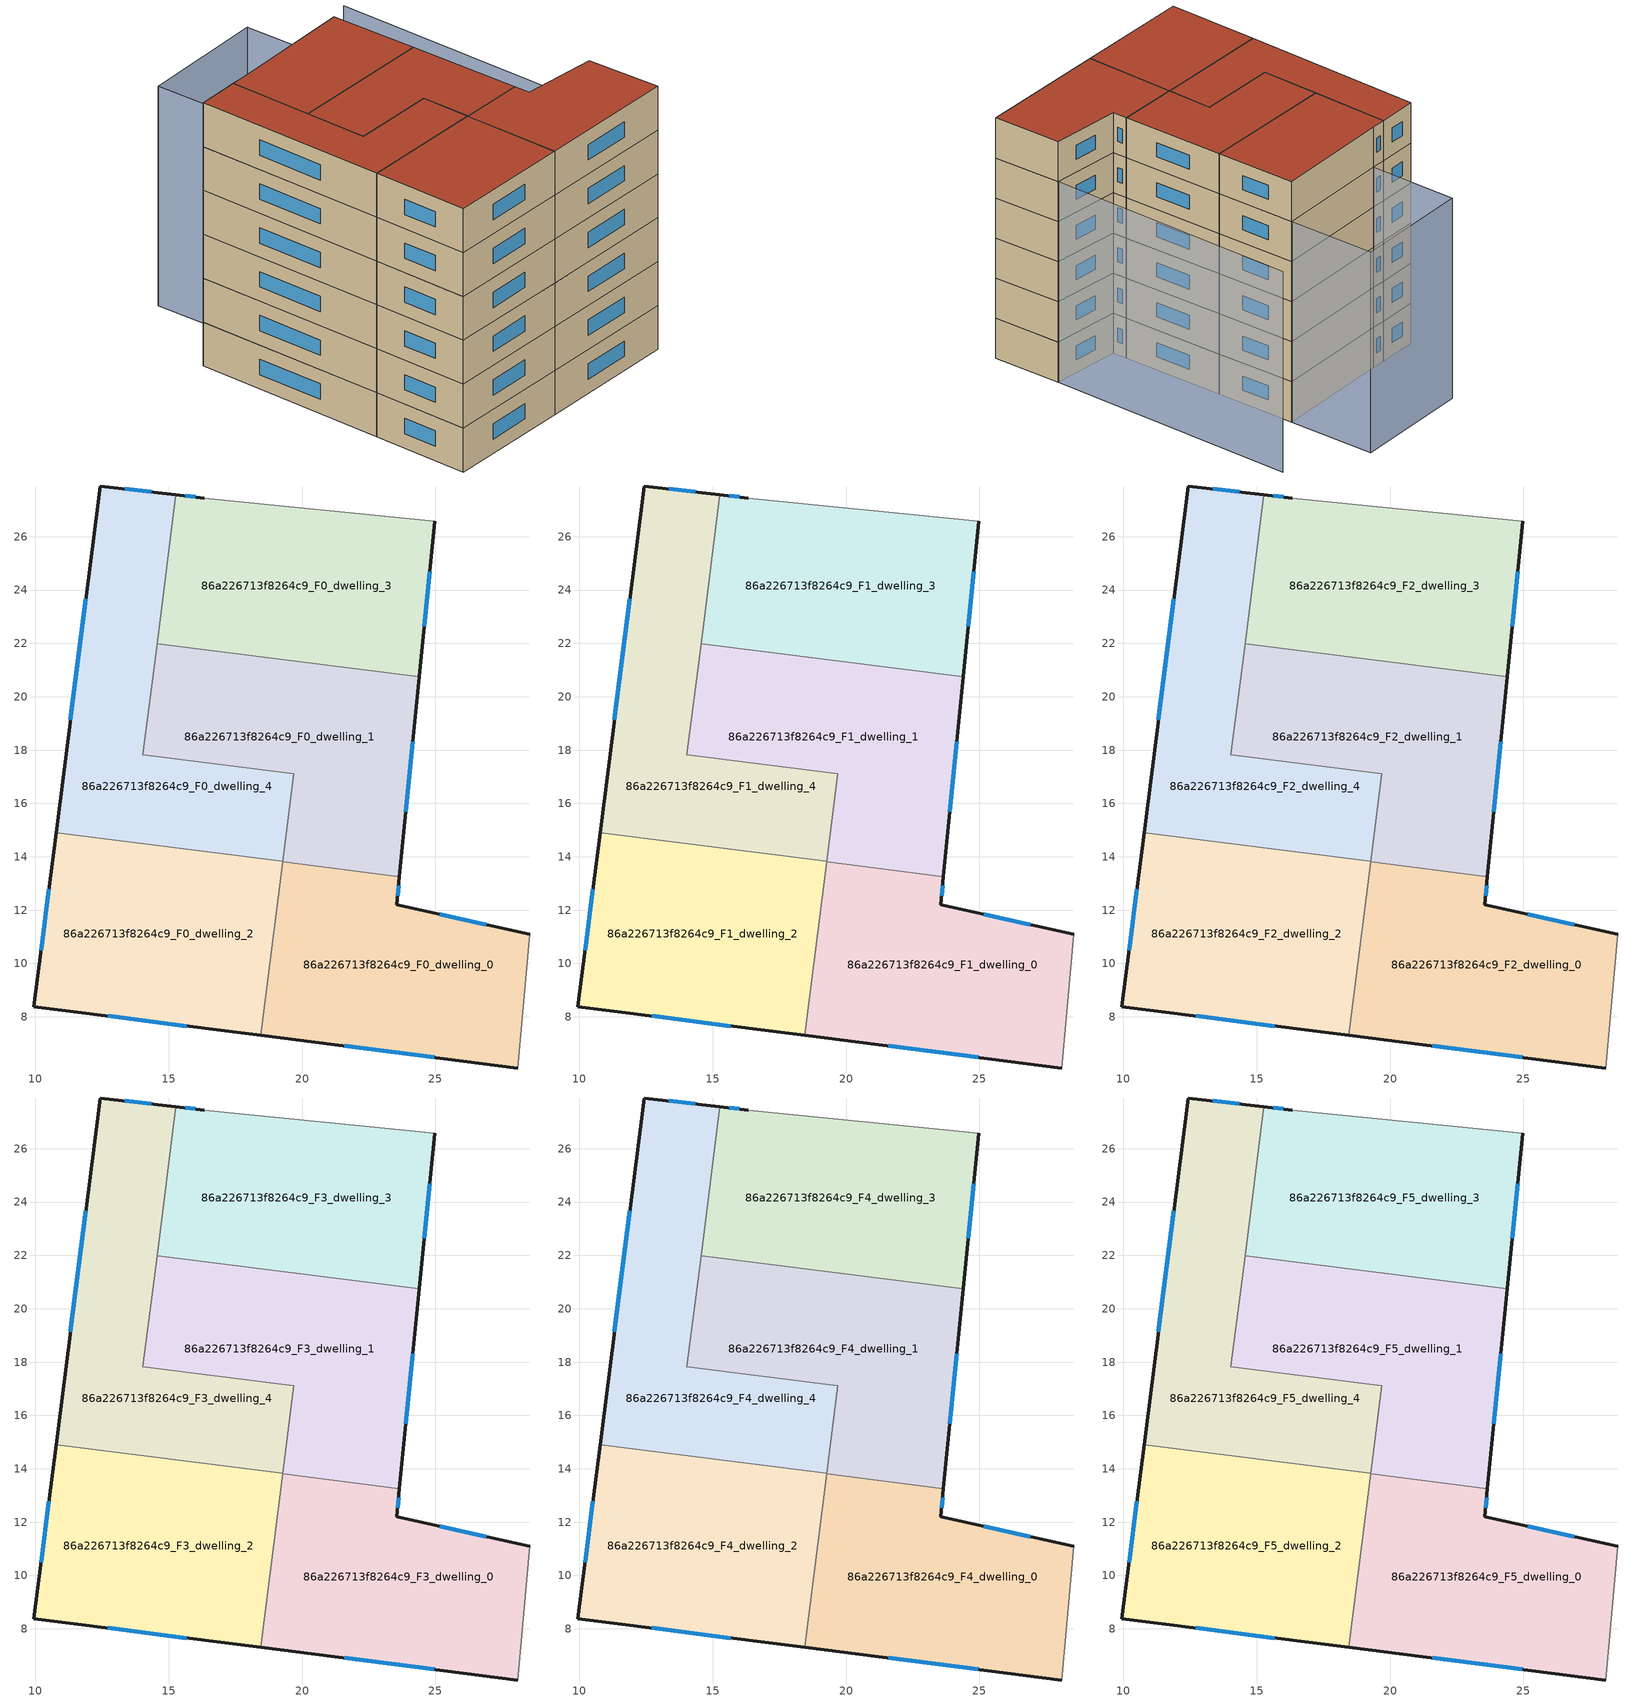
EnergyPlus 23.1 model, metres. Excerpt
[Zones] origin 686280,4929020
86a226713f8264c9_F0_dwelling_0
 floor ground (EU_floor_Construction): 28.53,11.1 28.09,6.08 18.45,7.3 19.28,13.81 23.65,13.26 23.55,12.2 z0
 wall outside (EU_wall_Construction): 28.53,11.1 23.55,12.2 23.65,13.26 / 18.45,7.3 28.09,6.08 z0:3
 wall to 86a226713f8264c9_F0_dwelling_1 (EU_wall_Construction): 23.65,13.26 19.28,13.81 z0:3
 wall adiabatic (EU_wall_Construction): 28.09,6.08 28.53,11.1 z0:3
 wall to 86a226713f8264c9_F0_dwelling_2 (EU_wall_Construction): 19.28,13.81 18.45,7.3 z0:3
 window (EU_Window_Construction): 23.58,12.55 23.62,12.91 / 26.91,11.46 25.17,11.84 / 21.59,6.91 24.96,6.48 z0.98:2.02
86a226713f8264c9_F0_dwelling_1
 floor ground (EU_floor_Construction): 24.39,20.75 23.65,13.26 19.28,13.81 19.69,17.11 14.04,17.83 14.56,22 z0
 wall outside (EU_wall_Construction): 23.65,13.26 24.39,20.75 z0:3
 wall to 86a226713f8264c9_F0_dwelling_4 (EU_wall_Construction): 14.56,22 14.04,17.83 19.69,17.11 19.28,13.83 z0:3
 wall to 86a226713f8264c9_F0_dwelling_3 (EU_wall_Construction): 24.39,20.75 14.56,22 z0:3
 wall to 86a226713f8264c9_F0_dwelling_2 (EU_wall_Construction): 19.28,13.83 19.28,13.81 z0:3
 window (EU_Window_Construction): 23.89,15.69 24.15,18.31 z0.98:2.02
86a226713f8264c9_F0_dwelling_2
 floor ground (EU_floor_Construction): 19.28,13.83 18.45,7.3 9.95,8.38 10.78,14.91 z0
 wall outside (EU_wall_Construction): 10.78,14.91 9.95,8.38 18.45,7.3 z0:3
 wall to 86a226713f8264c9_F0_dwelling_4 (EU_wall_Construction): 19.28,13.83 10.78,14.91 z0:3
 window (EU_Window_Construction): 10.51,12.79 10.22,10.51 / 12.71,8.03 15.69,7.66 z0.98:2.02
86a226713f8264c9_F0_dwelling_3
 floor ground (EU_floor_Construction): 24.97,26.58 24.39,20.75 14.56,22 15.27,27.58 16.34,27.45 z0
 wall outside (EU_wall_Construction): 24.39,20.75 24.97,26.58 / 16.34,27.45 15.27,27.58 z0:3
 wall adiabatic (EU_wall_Construction): 24.97,26.58 16.34,27.45 z0:3
 wall to 86a226713f8264c9_F0_dwelling_4 (EU_wall_Construction): 15.27,27.58 14.57,22 z0:3
 window (EU_Window_Construction): 24.58,22.65 24.78,24.68 / 15.99,27.49 15.62,27.53 z0.98:2.02
86a226713f8264c9_F0_dwelling_4
 floor ground (EU_floor_Construction): 15.27,27.58 14.04,17.83 19.69,17.11 19.28,13.83 10.78,14.91 12.43,27.9 z0
 wall outside (EU_wall_Construction): 15.27,27.58 12.43,27.9 10.78,14.91 z0:3
 window (EU_Window_Construction): 11.89,23.68 11.32,19.14 / 14.35,27.68 13.36,27.8 z0.98:2.02
86a226713f8264c9_F1_dwelling_0
 floor to 86a226713f8264c9_F0_dwelling_0 (EU_floor_Construction): 28.53,11.1 28.09,6.08 18.45,7.3 19.28,13.81 23.65,13.26 23.55,12.2 z3
 wall outside (EU_wall_Construction): 28.53,11.1 23.55,12.2 23.65,13.26 / 18.45,7.3 28.09,6.08 z3:6
 wall to 86a226713f8264c9_F1_dwelling_1 (EU_wall_Construction): 23.65,13.26 19.28,13.81 z3:6
 wall adiabatic (EU_wall_Construction): 28.09,6.08 28.53,11.1 z3:6
 wall to 86a226713f8264c9_F1_dwelling_2 (EU_wall_Construction): 19.28,13.81 18.45,7.3 z3:6
 window (EU_Window_Construction): 23.58,12.55 23.62,12.91 / 26.91,11.46 25.17,11.84 / 21.59,6.91 24.96,6.48 z3.98:5.02
86a226713f8264c9_F1_dwelling_1
 floor to 86a226713f8264c9_F0_dwelling_1 (EU_floor_Construction): 24.39,20.75 23.65,13.26 19.28,13.81 19.69,17.11 14.04,17.83 14.56,22 z3
 wall outside (EU_wall_Construction): 23.65,13.26 24.39,20.75 z3:6
 wall to 86a226713f8264c9_F1_dwelling_4 (EU_wall_Construction): 14.56,22 14.04,17.83 19.69,17.11 19.28,13.83 z3:6
 wall to 86a226713f8264c9_F1_dwelling_3 (EU_wall_Construction): 24.39,20.75 14.56,22 z3:6
 wall to 86a226713f8264c9_F1_dwelling_2 (EU_wall_Construction): 19.28,13.83 19.28,13.81 z3:6
 window (EU_Window_Construction): 23.89,15.69 24.15,18.31 z3.98:5.02
86a226713f8264c9_F1_dwelling_2
 floor to 86a226713f8264c9_F0_dwelling_2 (EU_floor_Construction): 19.28,13.83 18.45,7.3 9.95,8.38 10.78,14.91 z3
 wall outside (EU_wall_Construction): 10.78,14.91 9.95,8.38 18.45,7.3 z3:6
 wall to 86a226713f8264c9_F1_dwelling_4 (EU_wall_Construction): 19.28,13.83 10.78,14.91 z3:6
 window (EU_Window_Construction): 10.51,12.79 10.22,10.51 / 12.71,8.03 15.69,7.66 z3.98:5.02
86a226713f8264c9_F1_dwelling_3
 floor to 86a226713f8264c9_F0_dwelling_3 (EU_floor_Construction): 24.97,26.58 24.39,20.75 14.56,22 15.27,27.58 16.34,27.45 z3
 wall outside (EU_wall_Construction): 24.39,20.75 24.97,26.58 / 16.34,27.45 15.27,27.58 z3:6
 wall adiabatic (EU_wall_Construction): 24.97,26.58 16.34,27.45 z3:6
 wall to 86a226713f8264c9_F1_dwelling_4 (EU_wall_Construction): 15.27,27.58 14.57,22 z3:6
 window (EU_Window_Construction): 24.58,22.65 24.78,24.68 / 15.99,27.49 15.62,27.53 z3.98:5.02
86a226713f8264c9_F1_dwelling_4
 floor to 86a226713f8264c9_F0_dwelling_4 (EU_floor_Construction): 15.27,27.58 14.04,17.83 19.69,17.11 19.28,13.83 10.78,14.91 12.43,27.9 z3
 wall outside (EU_wall_Construction): 15.27,27.58 12.43,27.9 10.78,14.91 z3:6
 window (EU_Window_Construction): 11.89,23.68 11.32,19.14 / 14.35,27.68 13.36,27.8 z3.98:5.02
86a226713f8264c9_F2_dwelling_0
 floor to 86a226713f8264c9_F1_dwelling_0 (EU_floor_Construction): 28.53,11.1 28.09,6.08 18.45,7.3 19.28,13.81 23.65,13.26 23.55,12.2 z6
 wall outside (EU_wall_Construction): 28.53,11.1 23.55,12.2 23.65,13.26 / 18.45,7.3 28.09,6.08 z6:9
 wall to 86a226713f8264c9_F2_dwelling_1 (EU_wall_Construction): 23.65,13.26 19.28,13.81 z6:9
 wall adiabatic (EU_wall_Construction): 28.09,6.08 28.53,11.1 z6:9
 wall to 86a226713f8264c9_F2_dwelling_2 (EU_wall_Construction): 19.28,13.81 18.45,7.3 z6:9
 window (EU_Window_Construction): 23.58,12.55 23.62,12.91 / 26.91,11.46 25.17,11.84 / 21.59,6.91 24.96,6.48 z6.98:8.02
86a226713f8264c9_F2_dwelling_1
 floor to 86a226713f8264c9_F1_dwelling_1 (EU_floor_Construction): 24.39,20.75 23.65,13.26 19.28,13.81 19.69,17.11 14.04,17.83 14.56,22 z6
 wall outside (EU_wall_Construction): 23.65,13.26 24.39,20.75 z6:9
 wall to 86a226713f8264c9_F2_dwelling_4 (EU_wall_Construction): 14.56,22 14.04,17.83 19.69,17.11 19.28,13.83 z6:9
 wall to 86a226713f8264c9_F2_dwelling_3 (EU_wall_Construction): 24.39,20.75 14.56,22 z6:9
 wall to 86a226713f8264c9_F2_dwelling_2 (EU_wall_Construction): 19.28,13.83 19.28,13.81 z6:9
 window (EU_Window_Construction): 23.89,15.69 24.15,18.31 z6.98:8.02
86a226713f8264c9_F2_dwelling_2
 floor to 86a226713f8264c9_F1_dwelling_2 (EU_floor_Construction): 19.28,13.83 18.45,7.3 9.95,8.38 10.78,14.91 z6
 wall outside (EU_wall_Construction): 10.78,14.91 9.95,8.38 18.45,7.3 z6:9
 wall to 86a226713f8264c9_F2_dwelling_4 (EU_wall_Construction): 19.28,13.83 10.78,14.91 z6:9
 window (EU_Window_Construction): 10.51,12.79 10.22,10.51 / 12.71,8.03 15.69,7.66 z6.98:8.02
86a226713f8264c9_F2_dwelling_3
 floor to 86a226713f8264c9_F1_dwelling_3 (EU_floor_Construction): 24.97,26.58 24.39,20.75 14.56,22 15.27,27.58 16.34,27.45 z6
 wall outside (EU_wall_Construction): 24.39,20.75 24.97,26.58 / 16.34,27.45 15.27,27.58 z6:9
 wall adiabatic (EU_wall_Construction): 24.97,26.58 16.34,27.45 z6:9
 wall to 86a226713f8264c9_F2_dwelling_4 (EU_wall_Construction): 15.27,27.58 14.57,22 z6:9
 window (EU_Window_Construction): 24.58,22.65 24.78,24.68 / 15.99,27.49 15.62,27.53 z6.98:8.02
86a226713f8264c9_F2_dwelling_4
 floor to 86a226713f8264c9_F1_dwelling_4 (EU_floor_Construction): 15.27,27.58 14.04,17.83 19.69,17.11 19.28,13.83 10.78,14.91 12.43,27.9 z6
 wall outside (EU_wall_Construction): 15.27,27.58 12.43,27.9 10.78,14.91 z6:9
 window (EU_Window_Construction): 11.89,23.68 11.32,19.14 / 14.35,27.68 13.36,27.8 z6.98:8.02
86a226713f8264c9_F3_dwelling_0
 floor to 86a226713f8264c9_F2_dwelling_0 (EU_floor_Construction): 28.53,11.1 28.09,6.08 18.45,7.3 19.28,13.81 23.65,13.26 23.55,12.2 z9
 wall outside (EU_wall_Construction): 28.53,11.1 23.55,12.2 23.65,13.26 / 18.45,7.3 28.09,6.08 z9:12
 wall to 86a226713f8264c9_F3_dwelling_1 (EU_wall_Construction): 23.65,13.26 19.28,13.81 z9:12
 wall adiabatic (EU_wall_Construction): 28.09,6.08 28.53,11.1 z9:12
 wall to 86a226713f8264c9_F3_dwelling_2 (EU_wall_Construction): 19.28,13.81 18.45,7.3 z9:12
 window (EU_Window_Construction): 23.58,12.55 23.62,12.91 / 26.91,11.46 25.17,11.84 / 21.59,6.91 24.96,6.48 z9.98:11.02
86a226713f8264c9_F3_dwelling_1
 floor to 86a226713f8264c9_F2_dwelling_1 (EU_floor_Construction): 24.39,20.75 23.65,13.26 19.28,13.81 19.69,17.11 14.04,17.83 14.56,22 z9
 wall outside (EU_wall_Construction): 23.65,13.26 24.39,20.75 z9:12
 wall to 86a226713f8264c9_F3_dwelling_4 (EU_wall_Construction): 14.56,22 14.04,17.83 19.69,17.11 19.28,13.83 z9:12
 wall to 86a226713f8264c9_F3_dwelling_3 (EU_wall_Construction): 24.39,20.75 14.56,22 z9:12
 wall to 86a226713f8264c9_F3_dwelling_2 (EU_wall_Construction): 19.28,13.83 19.28,13.81 z9:12
 window (EU_Window_Construction): 23.89,15.69 24.15,18.31 z9.98:11.02
86a226713f8264c9_F3_dwelling_2
 floor to 86a226713f8264c9_F2_dwelling_2 (EU_floor_Construction): 19.28,13.83 18.45,7.3 9.95,8.38 10.78,14.91 z9
 wall outside (EU_wall_Construction): 10.78,14.91 9.95,8.38 18.45,7.3 z9:12
 wall to 86a226713f8264c9_F3_dwelling_4 (EU_wall_Construction): 19.28,13.83 10.78,14.91 z9:12
 window (EU_Window_Construction): 10.51,12.79 10.22,10.51 / 12.71,8.03 15.69,7.66 z9.98:11.02
86a226713f8264c9_F3_dwelling_3
 floor to 86a226713f8264c9_F2_dwelling_3 (EU_floor_Construction): 24.97,26.58 24.39,20.75 14.56,22 15.27,27.58 16.34,27.45 z9
 wall outside (EU_wall_Construction): 24.39,20.75 24.97,26.58 / 16.34,27.45 15.27,27.58 z9:12
 wall adiabatic (EU_wall_Construction): 24.97,26.58 16.34,27.45 z9:12
 wall to 86a226713f8264c9_F3_dwelling_4 (EU_wall_Construction): 15.27,27.58 14.57,22 z9:12
 window (EU_Window_Construction): 24.58,22.65 24.78,24.68 / 15.99,27.49 15.62,27.53 z9.98:11.02
86a226713f8264c9_F3_dwelling_4
 floor to 86a226713f8264c9_F2_dwelling_4 (EU_floor_Construction): 15.27,27.58 14.04,17.83 19.69,17.11 19.28,13.83 10.78,14.91 12.43,27.9 z9
 wall outside (EU_wall_Construction): 15.27,27.58 12.43,27.9 10.78,14.91 z9:12
 window (EU_Window_Construction): 11.89,23.68 11.32,19.14 / 14.35,27.68 13.36,27.8 z9.98:11.02
86a226713f8264c9_F4_dwelling_0
 floor to 86a226713f8264c9_F3_dwelling_0 (EU_floor_Construction): 28.53,11.1 28.09,6.08 18.45,7.3 19.28,13.81 23.65,13.26 23.55,12.2 z12
 wall outside (EU_wall_Construction): 28.53,11.1 23.55,12.2 23.65,13.26 / 18.45,7.3 28.09,6.08 z12:15
 wall to 86a226713f8264c9_F4_dwelling_1 (EU_wall_Construction): 23.65,13.26 19.28,13.81 z12:15
 wall adiabatic (EU_wall_Construction): 28.09,6.08 28.53,11.1 z12:15
 wall to 86a226713f8264c9_F4_dwelling_2 (EU_wall_Construction): 19.28,13.81 18.45,7.3 z12:15
 window (EU_Window_Construction): 23.58,12.55 23.62,12.91 / 26.91,11.46 25.17,11.84 / 21.59,6.91 24.96,6.48 z12.98:14.02
86a226713f8264c9_F4_dwelling_1
 floor to 86a226713f8264c9_F3_dwelling_1 (EU_floor_Construction): 24.39,20.75 23.65,13.26 19.28,13.81 19.69,17.11 14.04,17.83 14.56,22 z12
 wall outside (EU_wall_Construction): 23.65,13.26 24.39,20.75 z12:15
 wall to 86a226713f8264c9_F4_dwelling_4 (EU_wall_Construction): 14.56,22 14.04,17.83 19.69,17.11 19.28,13.83 z12:15
 wall to 86a226713f8264c9_F4_dwelling_3 (EU_wall_Construction): 24.39,20.75 14.56,22 z12:15
 wall to 86a226713f8264c9_F4_dwelling_2 (EU_wall_Construction): 19.28,13.83 19.28,13.81 z12:15
 window (EU_Window_Construction): 23.89,15.69 24.15,18.31 z12.98:14.02
86a226713f8264c9_F4_dwelling_2
 floor to 86a226713f8264c9_F3_dwelling_2 (EU_floor_Construction): 19.28,13.83 18.45,7.3 9.95,8.38 10.78,14.91 z12
 wall outside (EU_wall_Construction): 10.78,14.91 9.95,8.38 18.45,7.3 z12:15
 wall to 86a226713f8264c9_F4_dwelling_4 (EU_wall_Construction): 19.28,13.83 10.78,14.91 z12:15
 window (EU_Window_Construction): 10.51,12.79 10.22,10.51 / 12.71,8.03 15.69,7.66 z12.98:14.02
86a226713f8264c9_F4_dwelling_3
 floor to 86a226713f8264c9_F3_dwelling_3 (EU_floor_Construction): 24.97,26.58 24.39,20.75 14.56,22 15.27,27.58 16.34,27.45 z12
 wall outside (EU_wall_Construction): 24.39,20.75 24.97,26.58 / 16.34,27.45 15.27,27.58 z12:15
 wall adiabatic (EU_wall_Construction): 24.97,26.58 16.34,27.45 z12:15
 wall to 86a226713f8264c9_F4_dwelling_4 (EU_wall_Construction): 15.27,27.58 14.57,22 z12:15
 window (EU_Window_Construction): 24.58,22.65 24.78,24.68 / 15.99,27.49 15.62,27.53 z12.98:14.02
86a226713f8264c9_F4_dwelling_4
 floor to 86a226713f8264c9_F3_dwelling_4 (EU_floor_Construction): 15.27,27.58 14.04,17.83 19.69,17.11 19.28,13.83 10.78,14.91 12.43,27.9 z12
 wall outside (EU_wall_Construction): 15.27,27.58 12.43,27.9 10.78,14.91 z12:15
 window (EU_Window_Construction): 11.89,23.68 11.32,19.14 / 14.35,27.68 13.36,27.8 z12.98:14.02
86a226713f8264c9_F5_dwelling_0
 floor to 86a226713f8264c9_F4_dwelling_0 (EU_floor_Construction): 28.53,11.1 28.09,6.08 18.45,7.3 19.28,13.81 23.65,13.26 23.55,12.2 z15
 wall outside (EU_wall_Construction): 28.53,11.1 23.55,12.2 23.65,13.26 / 18.45,7.3 28.09,6.08 z15:18
 wall to 86a226713f8264c9_F5_dwelling_1 (EU_wall_Construction): 23.65,13.26 19.28,13.81 z15:18
 wall adiabatic (EU_wall_Construction): 28.09,6.08 28.53,11.1 z15:18
 wall to 86a226713f8264c9_F5_dwelling_2 (EU_wall_Construction): 19.28,13.81 18.45,7.3 z15:18
 window (EU_Window_Construction): 23.58,12.55 23.62,12.91 / 26.91,11.46 25.17,11.84 / 21.59,6.91 24.96,6.48 z15.98:17.02
 roof outside (EU_roof_Construction): 28.09,6.08 28.53,11.1 23.55,12.2 23.65,13.26 19.28,13.81 18.45,7.3 z18
86a226713f8264c9_F5_dwelling_1
 floor to 86a226713f8264c9_F4_dwelling_1 (EU_floor_Construction): 24.39,20.75 23.65,13.26 19.28,13.81 19.69,17.11 14.04,17.83 14.56,22 z15
 wall outside (EU_wall_Construction): 23.65,13.26 24.39,20.75 z15:18
 wall to 86a226713f8264c9_F5_dwelling_4 (EU_wall_Construction): 14.56,22 14.04,17.83 19.69,17.11 19.28,13.83 z15:18
 wall to 86a226713f8264c9_F5_dwelling_3 (EU_wall_Construction): 24.39,20.75 14.56,22 z15:18
 wall to 86a226713f8264c9_F5_dwelling_2 (EU_wall_Construction): 19.28,13.83 19.28,13.81 z15:18
 window (EU_Window_Construction): 23.89,15.69 24.15,18.31 z15.98:17.02
 roof outside (EU_roof_Construction): 23.65,13.26 24.39,20.75 14.56,22 14.04,17.83 19.69,17.11 19.28,13.81 z18
86a226713f8264c9_F5_dwelling_2
 floor to 86a226713f8264c9_F4_dwelling_2 (EU_floor_Construction): 19.28,13.83 18.45,7.3 9.95,8.38 10.78,14.91 z15
 wall outside (EU_wall_Construction): 10.78,14.91 9.95,8.38 18.45,7.3 z15:18
 wall to 86a226713f8264c9_F5_dwelling_4 (EU_wall_Construction): 19.28,13.83 10.78,14.91 z15:18
 window (EU_Window_Construction): 10.51,12.79 10.22,10.51 / 12.71,8.03 15.69,7.66 z15.98:17.02
 roof outside (EU_roof_Construction): 18.45,7.3 19.28,13.83 10.78,14.91 9.95,8.38 z18
86a226713f8264c9_F5_dwelling_3
 floor to 86a226713f8264c9_F4_dwelling_3 (EU_floor_Construction): 24.97,26.58 24.39,20.75 14.56,22 15.27,27.58 16.34,27.45 z15
 wall outside (EU_wall_Construction): 24.39,20.75 24.97,26.58 / 16.34,27.45 15.27,27.58 z15:18
 wall adiabatic (EU_wall_Construction): 24.97,26.58 16.34,27.45 z15:18
 wall to 86a226713f8264c9_F5_dwelling_4 (EU_wall_Construction): 15.27,27.58 14.57,22 z15:18
 window (EU_Window_Construction): 24.58,22.65 24.78,24.68 / 15.99,27.49 15.62,27.53 z15.98:17.02
 roof outside (EU_roof_Construction): 24.39,20.75 24.97,26.58 16.34,27.45 15.27,27.58 14.56,22 z18
86a226713f8264c9_F5_dwelling_4
 floor to 86a226713f8264c9_F4_dwelling_4 (EU_floor_Construction): 15.27,27.58 14.04,17.83 19.69,17.11 19.28,13.83 10.78,14.91 12.43,27.9 z15
 wall outside (EU_wall_Construction): 15.27,27.58 12.43,27.9 10.78,14.91 z15:18
 window (EU_Window_Construction): 11.89,23.68 11.32,19.14 / 14.35,27.68 13.36,27.8 z15.98:17.02
 roof outside (EU_roof_Construction): 19.28,13.83 19.69,17.11 14.04,17.83 15.27,27.58 12.43,27.9 10.78,14.91 z18
shading: 27.94,6.1 30.68,29.43 / 24.97,26.58 16.34,27.45 / 16.34,27.45 16.98,33.84 / 16.98,33.84 25.61,32.97 / 25.61,32.97 24.97,26.58 z0:15
[Building]
EU S2 Campaign: North Axis=0; Terrain=City; Solar Distribution=FullExterior
[Site:Location]
Bologna: Latitude=44.5; Longitude=11.25; Time Zone=1; Elevation=37
[SizingPeriod:WeatherFileDays]
AnnualSizingPeriod: Begin Month=1; Begin Day of Month=1; End Month=12; End Day of Month=31; Day of Week for Start Day=Monday; Use Weather File Daylight Saving Period=No; Use Weather File Rain and Snow Indicators=No
[MATERIAL]
EU_InternalMass_Material: Roughness=MediumRough; Thickness=0.1; Conductivity=1; Density=1800; Specific Heat=900; Thermal Absorptance=0.9; Solar Absorptance=0.7; Visible Absorptance=0.7
[MATERIAL:NOMASS] Roughness=MediumRough; Thermal Absorptance=0.9; Solar Absorptance=0.7; Visible Absorptance=0.7
Name | Thermal Resistance
EU_wall_NoMass | 0.905828
EU_roof_NoMass | 0.37593
EU_floor_NoMass | 0.67114
[WINDOWMATERIAL:SIMPLEGLAZINGSYSTEM]
EU_Window_SimpleGlazing: UFactor=4.52486; Solar Heat Gain Coefficient=0.85; Visible Transmittance=0.85
[CONSTRUCTION]
EU_wall_Construction: EU_wall_NoMass
EU_roof_Construction: EU_roof_NoMass
EU_floor_Construction: EU_floor_NoMass
EU_Window_Construction: EU_Window_SimpleGlazing
EU_InternalMass_Construction: EU_InternalMass_Material
[ZONE] Type=1; Multiplier=1; Ceiling Height=autocalculate; Floor Area=autocalculate; Part of Total Floor Area=Yes
Name | Volume
86a226713f8264c9_F0_dwelling_0; 86a226713f8264c9_F1_dwelling_0; 86a226713f8264c9_F2_dwelling_0; 86a226713f8264c9_F3_dwelling_0; 86a226713f8264c9_F4_dwelling_0; 86a226713f8264c9_F5_dwelling_0 | 169.106
86a226713f8264c9_F0_dwelling_1; 86a226713f8264c9_F1_dwelling_1; 86a226713f8264c9_F2_dwelling_1; 86a226713f8264c9_F3_dwelling_1; 86a226713f8264c9_F4_dwelling_1; 86a226713f8264c9_F5_dwelling_1 | 169.142
86a226713f8264c9_F0_dwelling_2; 86a226713f8264c9_F1_dwelling_2; 86a226713f8264c9_F2_dwelling_2; 86a226713f8264c9_F3_dwelling_2; 86a226713f8264c9_F4_dwelling_2; 86a226713f8264c9_F5_dwelling_2 | 169.119
86a226713f8264c9_F0_dwelling_3; 86a226713f8264c9_F1_dwelling_3; 86a226713f8264c9_F2_dwelling_3; 86a226713f8264c9_F3_dwelling_3; 86a226713f8264c9_F4_dwelling_3; 86a226713f8264c9_F5_dwelling_3 | 169.11
86a226713f8264c9_F0_dwelling_4; 86a226713f8264c9_F1_dwelling_4; 86a226713f8264c9_F2_dwelling_4; 86a226713f8264c9_F3_dwelling_4; 86a226713f8264c9_F4_dwelling_4; 86a226713f8264c9_F5_dwelling_4 | 169.118
[INTERNALMASS] Construction=EU_InternalMass_Construction
Name | Zone or ZoneList | Surface Area
86a226713f8264c9_F0_dwelling_0_EU_InternalMass | 86a226713f8264c9_F0_dwelling_0 | 56.3692
86a226713f8264c9_F0_dwelling_1_EU_InternalMass | 86a226713f8264c9_F0_dwelling_1 | 56.3809
86a226713f8264c9_F0_dwelling_2_EU_InternalMass | 86a226713f8264c9_F0_dwelling_2 | 56.3752
86a226713f8264c9_F0_dwelling_3_EU_InternalMass | 86a226713f8264c9_F0_dwelling_3 | 56.3708
86a226713f8264c9_F0_dwelling_4_EU_InternalMass | 86a226713f8264c9_F0_dwelling_4 | 56.3724
86a226713f8264c9_F1_dwelling_0_EU_InternalMass | 86a226713f8264c9_F1_dwelling_0 | 56.3692
86a226713f8264c9_F1_dwelling_1_EU_InternalMass | 86a226713f8264c9_F1_dwelling_1 | 56.3809
86a226713f8264c9_F1_dwelling_2_EU_InternalMass | 86a226713f8264c9_F1_dwelling_2 | 56.3752
86a226713f8264c9_F1_dwelling_3_EU_InternalMass | 86a226713f8264c9_F1_dwelling_3 | 56.3708
86a226713f8264c9_F1_dwelling_4_EU_InternalMass | 86a226713f8264c9_F1_dwelling_4 | 56.3724
86a226713f8264c9_F2_dwelling_0_EU_InternalMass | 86a226713f8264c9_F2_dwelling_0 | 56.3692
86a226713f8264c9_F2_dwelling_1_EU_InternalMass | 86a226713f8264c9_F2_dwelling_1 | 56.3809
86a226713f8264c9_F2_dwelling_2_EU_InternalMass | 86a226713f8264c9_F2_dwelling_2 | 56.3752
86a226713f8264c9_F2_dwelling_3_EU_InternalMass | 86a226713f8264c9_F2_dwelling_3 | 56.3708
86a226713f8264c9_F2_dwelling_4_EU_InternalMass | 86a226713f8264c9_F2_dwelling_4 | 56.3724
86a226713f8264c9_F3_dwelling_0_EU_InternalMass | 86a226713f8264c9_F3_dwelling_0 | 56.3692
86a226713f8264c9_F3_dwelling_1_EU_InternalMass | 86a226713f8264c9_F3_dwelling_1 | 56.3809
86a226713f8264c9_F3_dwelling_2_EU_InternalMass | 86a226713f8264c9_F3_dwelling_2 | 56.3752
86a226713f8264c9_F3_dwelling_3_EU_InternalMass | 86a226713f8264c9_F3_dwelling_3 | 56.3708
86a226713f8264c9_F3_dwelling_4_EU_InternalMass | 86a226713f8264c9_F3_dwelling_4 | 56.3724
86a226713f8264c9_F4_dwelling_0_EU_InternalMass | 86a226713f8264c9_F4_dwelling_0 | 56.3692
86a226713f8264c9_F4_dwelling_1_EU_InternalMass | 86a226713f8264c9_F4_dwelling_1 | 56.3809
86a226713f8264c9_F4_dwelling_2_EU_InternalMass | 86a226713f8264c9_F4_dwelling_2 | 56.3752
86a226713f8264c9_F4_dwelling_3_EU_InternalMass | 86a226713f8264c9_F4_dwelling_3 | 56.3708
86a226713f8264c9_F4_dwelling_4_EU_InternalMass | 86a226713f8264c9_F4_dwelling_4 | 56.3724
86a226713f8264c9_F5_dwelling_0_EU_InternalMass | 86a226713f8264c9_F5_dwelling_0 | 56.3692
86a226713f8264c9_F5_dwelling_1_EU_InternalMass | 86a226713f8264c9_F5_dwelling_1 | 56.3809
86a226713f8264c9_F5_dwelling_2_EU_InternalMass | 86a226713f8264c9_F5_dwelling_2 | 56.3752
86a226713f8264c9_F5_dwelling_3_EU_InternalMass | 86a226713f8264c9_F5_dwelling_3 | 56.3708
86a226713f8264c9_F5_dwelling_4_EU_InternalMass | 86a226713f8264c9_F5_dwelling_4 | 56.3724
[OTHEREQUIPMENT] Fuel Type=Electricity; Design Level Calculation Method=Watts/Area; Power per Zone Floor Area=1; Fraction Latent=0; Fraction Radiant=0; Fraction Lost=0; Carbon Dioxide Generation Rate=0; EndUse Subcategory=EU_Step8_InternalGains
Name | Zone or ZoneList or Space or SpaceList | Schedule
EU_Step8_InternalGain_86a226713f8264c9_F0_dwelling_0_f000 | 86a226713f8264c9_F0_dwelling_0 | EU_Step8_GainSchedule_86a226713f8264c9_F0_dwelling_0_f000
EU_Step8_InternalGain_86a226713f8264c9_F0_dwelling_1_f000 | 86a226713f8264c9_F0_dwelling_1 | EU_Step8_GainSchedule_86a226713f8264c9_F0_dwelling_1_f000
EU_Step8_InternalGain_86a226713f8264c9_F0_dwelling_2_f000 | 86a226713f8264c9_F0_dwelling_2 | EU_Step8_GainSchedule_86a226713f8264c9_F0_dwelling_2_f000
EU_Step8_InternalGain_86a226713f8264c9_F0_dwelling_3_f000 | 86a226713f8264c9_F0_dwelling_3 | EU_Step8_GainSchedule_86a226713f8264c9_F0_dwelling_3_f000
EU_Step8_InternalGain_86a226713f8264c9_F0_dwelling_4_f000 | 86a226713f8264c9_F0_dwelling_4 | EU_Step8_GainSchedule_86a226713f8264c9_F0_dwelling_4_f000
EU_Step8_InternalGain_86a226713f8264c9_F1_dwelling_0_f000 | 86a226713f8264c9_F1_dwelling_0 | EU_Step8_GainSchedule_86a226713f8264c9_F1_dwelling_0_f000
EU_Step8_InternalGain_86a226713f8264c9_F1_dwelling_1_f000 | 86a226713f8264c9_F1_dwelling_1 | EU_Step8_GainSchedule_86a226713f8264c9_F1_dwelling_1_f000
EU_Step8_InternalGain_86a226713f8264c9_F1_dwelling_2_f000 | 86a226713f8264c9_F1_dwelling_2 | EU_Step8_GainSchedule_86a226713f8264c9_F1_dwelling_2_f000
EU_Step8_InternalGain_86a226713f8264c9_F1_dwelling_3_f000 | 86a226713f8264c9_F1_dwelling_3 | EU_Step8_GainSchedule_86a226713f8264c9_F1_dwelling_3_f000
EU_Step8_InternalGain_86a226713f8264c9_F1_dwelling_4_f000 | 86a226713f8264c9_F1_dwelling_4 | EU_Step8_GainSchedule_86a226713f8264c9_F1_dwelling_4_f000
EU_Step8_InternalGain_86a226713f8264c9_F2_dwelling_0_f000 | 86a226713f8264c9_F2_dwelling_0 | EU_Step8_GainSchedule_86a226713f8264c9_F2_dwelling_0_f000
EU_Step8_InternalGain_86a226713f8264c9_F2_dwelling_1_f000 | 86a226713f8264c9_F2_dwelling_1 | EU_Step8_GainSchedule_86a226713f8264c9_F2_dwelling_1_f000
EU_Step8_InternalGain_86a226713f8264c9_F2_dwelling_2_f000 | 86a226713f8264c9_F2_dwelling_2 | EU_Step8_GainSchedule_86a226713f8264c9_F2_dwelling_2_f000
EU_Step8_InternalGain_86a226713f8264c9_F2_dwelling_3_f000 | 86a226713f8264c9_F2_dwelling_3 | EU_Step8_GainSchedule_86a226713f8264c9_F2_dwelling_3_f000
EU_Step8_InternalGain_86a226713f8264c9_F2_dwelling_4_f000 | 86a226713f8264c9_F2_dwelling_4 | EU_Step8_GainSchedule_86a226713f8264c9_F2_dwelling_4_f000
EU_Step8_InternalGain_86a226713f8264c9_F3_dwelling_0_f000 | 86a226713f8264c9_F3_dwelling_0 | EU_Step8_GainSchedule_86a226713f8264c9_F3_dwelling_0_f000
EU_Step8_InternalGain_86a226713f8264c9_F3_dwelling_1_f000 | 86a226713f8264c9_F3_dwelling_1 | EU_Step8_GainSchedule_86a226713f8264c9_F3_dwelling_1_f000
EU_Step8_InternalGain_86a226713f8264c9_F3_dwelling_2_f000 | 86a226713f8264c9_F3_dwelling_2 | EU_Step8_GainSchedule_86a226713f8264c9_F3_dwelling_2_f000
EU_Step8_InternalGain_86a226713f8264c9_F3_dwelling_3_f000 | 86a226713f8264c9_F3_dwelling_3 | EU_Step8_GainSchedule_86a226713f8264c9_F3_dwelling_3_f000
EU_Step8_InternalGain_86a226713f8264c9_F3_dwelling_4_f000 | 86a226713f8264c9_F3_dwelling_4 | EU_Step8_GainSchedule_86a226713f8264c9_F3_dwelling_4_f000
EU_Step8_InternalGain_86a226713f8264c9_F4_dwelling_0_f000 | 86a226713f8264c9_F4_dwelling_0 | EU_Step8_GainSchedule_86a226713f8264c9_F4_dwelling_0_f000
EU_Step8_InternalGain_86a226713f8264c9_F4_dwelling_1_f000 | 86a226713f8264c9_F4_dwelling_1 | EU_Step8_GainSchedule_86a226713f8264c9_F4_dwelling_1_f000
EU_Step8_InternalGain_86a226713f8264c9_F4_dwelling_2_f000 | 86a226713f8264c9_F4_dwelling_2 | EU_Step8_GainSchedule_86a226713f8264c9_F4_dwelling_2_f000
EU_Step8_InternalGain_86a226713f8264c9_F4_dwelling_3_f000 | 86a226713f8264c9_F4_dwelling_3 | EU_Step8_GainSchedule_86a226713f8264c9_F4_dwelling_3_f000
EU_Step8_InternalGain_86a226713f8264c9_F4_dwelling_4_f000 | 86a226713f8264c9_F4_dwelling_4 | EU_Step8_GainSchedule_86a226713f8264c9_F4_dwelling_4_f000
EU_Step8_InternalGain_86a226713f8264c9_F5_dwelling_0_f000 | 86a226713f8264c9_F5_dwelling_0 | EU_Step8_GainSchedule_86a226713f8264c9_F5_dwelling_0_f000
EU_Step8_InternalGain_86a226713f8264c9_F5_dwelling_1_f000 | 86a226713f8264c9_F5_dwelling_1 | EU_Step8_GainSchedule_86a226713f8264c9_F5_dwelling_1_f000
EU_Step8_InternalGain_86a226713f8264c9_F5_dwelling_2_f000 | 86a226713f8264c9_F5_dwelling_2 | EU_Step8_GainSchedule_86a226713f8264c9_F5_dwelling_2_f000
EU_Step8_InternalGain_86a226713f8264c9_F5_dwelling_3_f000 | 86a226713f8264c9_F5_dwelling_3 | EU_Step8_GainSchedule_86a226713f8264c9_F5_dwelling_3_f000
EU_Step8_InternalGain_86a226713f8264c9_F5_dwelling_4_f000 | 86a226713f8264c9_F5_dwelling_4 | EU_Step8_GainSchedule_86a226713f8264c9_F5_dwelling_4_f000
[ZONEVENTILATION:DESIGNFLOWRATE] Schedule=EU_AlwaysOn; Design Flow Rate Calculation Method=AirChanges/Hour; Air Changes per Hour=0.73129; Ventilation Type=Natural; Fan Pressure Rise=0; Fan Total Efficiency=1; Constant Term Coefficient=1; Temperature Term Coefficient=0; Velocity Term Coefficient=0; Velocity Squared Term Coefficient=0; Minimum Indoor Temperature=-100; Maximum Indoor Temperature=100; Delta Temperature=-100; Minimum Outdoor Temperature=-100; Maximum Outdoor Temperature=100; Maximum Wind Speed=40
Name | Zone or ZoneList or Space or SpaceList
EU_ConstantAir_86a226713f8264c9_F0_dwelling_0 | 86a226713f8264c9_F0_dwelling_0
EU_ConstantAir_86a226713f8264c9_F0_dwelling_1 | 86a226713f8264c9_F0_dwelling_1
EU_ConstantAir_86a226713f8264c9_F0_dwelling_2 | 86a226713f8264c9_F0_dwelling_2
EU_ConstantAir_86a226713f8264c9_F0_dwelling_3 | 86a226713f8264c9_F0_dwelling_3
EU_ConstantAir_86a226713f8264c9_F0_dwelling_4 | 86a226713f8264c9_F0_dwelling_4
EU_ConstantAir_86a226713f8264c9_F1_dwelling_0 | 86a226713f8264c9_F1_dwelling_0
EU_ConstantAir_86a226713f8264c9_F1_dwelling_1 | 86a226713f8264c9_F1_dwelling_1
EU_ConstantAir_86a226713f8264c9_F1_dwelling_2 | 86a226713f8264c9_F1_dwelling_2
EU_ConstantAir_86a226713f8264c9_F1_dwelling_3 | 86a226713f8264c9_F1_dwelling_3
EU_ConstantAir_86a226713f8264c9_F1_dwelling_4 | 86a226713f8264c9_F1_dwelling_4
EU_ConstantAir_86a226713f8264c9_F2_dwelling_0 | 86a226713f8264c9_F2_dwelling_0
EU_ConstantAir_86a226713f8264c9_F2_dwelling_1 | 86a226713f8264c9_F2_dwelling_1
EU_ConstantAir_86a226713f8264c9_F2_dwelling_2 | 86a226713f8264c9_F2_dwelling_2
EU_ConstantAir_86a226713f8264c9_F2_dwelling_3 | 86a226713f8264c9_F2_dwelling_3
EU_ConstantAir_86a226713f8264c9_F2_dwelling_4 | 86a226713f8264c9_F2_dwelling_4
EU_ConstantAir_86a226713f8264c9_F3_dwelling_0 | 86a226713f8264c9_F3_dwelling_0
EU_ConstantAir_86a226713f8264c9_F3_dwelling_1 | 86a226713f8264c9_F3_dwelling_1
EU_ConstantAir_86a226713f8264c9_F3_dwelling_2 | 86a226713f8264c9_F3_dwelling_2
EU_ConstantAir_86a226713f8264c9_F3_dwelling_3 | 86a226713f8264c9_F3_dwelling_3
EU_ConstantAir_86a226713f8264c9_F3_dwelling_4 | 86a226713f8264c9_F3_dwelling_4
EU_ConstantAir_86a226713f8264c9_F4_dwelling_0 | 86a226713f8264c9_F4_dwelling_0
EU_ConstantAir_86a226713f8264c9_F4_dwelling_1 | 86a226713f8264c9_F4_dwelling_1
EU_ConstantAir_86a226713f8264c9_F4_dwelling_2 | 86a226713f8264c9_F4_dwelling_2
EU_ConstantAir_86a226713f8264c9_F4_dwelling_3 | 86a226713f8264c9_F4_dwelling_3
EU_ConstantAir_86a226713f8264c9_F4_dwelling_4 | 86a226713f8264c9_F4_dwelling_4
EU_ConstantAir_86a226713f8264c9_F5_dwelling_0 | 86a226713f8264c9_F5_dwelling_0
EU_ConstantAir_86a226713f8264c9_F5_dwelling_1 | 86a226713f8264c9_F5_dwelling_1
EU_ConstantAir_86a226713f8264c9_F5_dwelling_2 | 86a226713f8264c9_F5_dwelling_2
EU_ConstantAir_86a226713f8264c9_F5_dwelling_3 | 86a226713f8264c9_F5_dwelling_3
EU_ConstantAir_86a226713f8264c9_F5_dwelling_4 | 86a226713f8264c9_F5_dwelling_4
[HVACTEMPLATE:THERMOSTAT] Constant Heating Setpoint=20; Constant Cooling Setpoint=50
EU_HeatOnly_86a226713f8264c9_F0_dwelling_0; EU_HeatOnly_86a226713f8264c9_F0_dwelling_1; EU_HeatOnly_86a226713f8264c9_F0_dwelling_2; EU_HeatOnly_86a226713f8264c9_F0_dwelling_3; EU_HeatOnly_86a226713f8264c9_F0_dwelling_4; EU_HeatOnly_86a226713f8264c9_F1_dwelling_0; EU_HeatOnly_86a226713f8264c9_F1_dwelling_1; EU_HeatOnly_86a226713f8264c9_F1_dwelling_2; EU_HeatOnly_86a226713f8264c9_F1_dwelling_3; EU_HeatOnly_86a226713f8264c9_F1_dwelling_4; EU_HeatOnly_86a226713f8264c9_F2_dwelling_0; EU_HeatOnly_86a226713f8264c9_F2_dwelling_1; EU_HeatOnly_86a226713f8264c9_F2_dwelling_2; EU_HeatOnly_86a226713f8264c9_F2_dwelling_3; EU_HeatOnly_86a226713f8264c9_F2_dwelling_4; EU_HeatOnly_86a226713f8264c9_F3_dwelling_0; EU_HeatOnly_86a226713f8264c9_F3_dwelling_1; EU_HeatOnly_86a226713f8264c9_F3_dwelling_2; EU_HeatOnly_86a226713f8264c9_F3_dwelling_3; EU_HeatOnly_86a226713f8264c9_F3_dwelling_4; EU_HeatOnly_86a226713f8264c9_F4_dwelling_0; EU_HeatOnly_86a226713f8264c9_F4_dwelling_1; EU_HeatOnly_86a226713f8264c9_F4_dwelling_2; EU_HeatOnly_86a226713f8264c9_F4_dwelling_3; EU_HeatOnly_86a226713f8264c9_F4_dwelling_4; EU_HeatOnly_86a226713f8264c9_F5_dwelling_0; EU_HeatOnly_86a226713f8264c9_F5_dwelling_1; EU_HeatOnly_86a226713f8264c9_F5_dwelling_2; EU_HeatOnly_86a226713f8264c9_F5_dwelling_3; EU_HeatOnly_86a226713f8264c9_F5_dwelling_4
[HVACTEMPLATE:ZONE:IDEALLOADSAIRSYSTEM] System Availability Schedule=EU_AlwaysOn; Maximum Heating Supply Air Temperature=50; Minimum Cooling Supply Air Temperature=13; Maximum Heating Supply Air Humidity Ratio=0.0156; Minimum Cooling Supply Air Humidity Ratio=0.0077; Heating Limit=NoLimit; Cooling Limit=NoLimit; Heating Availability Schedule=EU_AlwaysOn; Cooling Availability Schedule=EU_CoolingOff; Dehumidification Control Type=ConstantSensibleHeatRatio; Cooling Sensible Heat Ratio=0.7; Dehumidification Setpoint=60; Humidification Control Type=None; Humidification Setpoint=30; Outdoor Air Method=None; Outdoor Air Flow Rate per Person=0.00944; Outdoor Air Flow Rate per Zone Floor Area=0; Outdoor Air Flow Rate per Zone=0; Demand Controlled Ventilation Type=None; Outdoor Air Economizer Type=NoEconomizer; Heat Recovery Type=None; Sensible Heat Recovery Effectiveness=0.7; Latent Heat Recovery Effectiveness=0.65
Name | Template Thermostat
86a226713f8264c9_F0_dwelling_0 | EU_HeatOnly_86a226713f8264c9_F0_dwelling_0
86a226713f8264c9_F0_dwelling_1 | EU_HeatOnly_86a226713f8264c9_F0_dwelling_1
86a226713f8264c9_F0_dwelling_2 | EU_HeatOnly_86a226713f8264c9_F0_dwelling_2
86a226713f8264c9_F0_dwelling_3 | EU_HeatOnly_86a226713f8264c9_F0_dwelling_3
86a226713f8264c9_F0_dwelling_4 | EU_HeatOnly_86a226713f8264c9_F0_dwelling_4
86a226713f8264c9_F1_dwelling_0 | EU_HeatOnly_86a226713f8264c9_F1_dwelling_0
86a226713f8264c9_F1_dwelling_1 | EU_HeatOnly_86a226713f8264c9_F1_dwelling_1
86a226713f8264c9_F1_dwelling_2 | EU_HeatOnly_86a226713f8264c9_F1_dwelling_2
86a226713f8264c9_F1_dwelling_3 | EU_HeatOnly_86a226713f8264c9_F1_dwelling_3
86a226713f8264c9_F1_dwelling_4 | EU_HeatOnly_86a226713f8264c9_F1_dwelling_4
86a226713f8264c9_F2_dwelling_0 | EU_HeatOnly_86a226713f8264c9_F2_dwelling_0
86a226713f8264c9_F2_dwelling_1 | EU_HeatOnly_86a226713f8264c9_F2_dwelling_1
86a226713f8264c9_F2_dwelling_2 | EU_HeatOnly_86a226713f8264c9_F2_dwelling_2
86a226713f8264c9_F2_dwelling_3 | EU_HeatOnly_86a226713f8264c9_F2_dwelling_3
86a226713f8264c9_F2_dwelling_4 | EU_HeatOnly_86a226713f8264c9_F2_dwelling_4
86a226713f8264c9_F3_dwelling_0 | EU_HeatOnly_86a226713f8264c9_F3_dwelling_0
86a226713f8264c9_F3_dwelling_1 | EU_HeatOnly_86a226713f8264c9_F3_dwelling_1
86a226713f8264c9_F3_dwelling_2 | EU_HeatOnly_86a226713f8264c9_F3_dwelling_2
86a226713f8264c9_F3_dwelling_3 | EU_HeatOnly_86a226713f8264c9_F3_dwelling_3
86a226713f8264c9_F3_dwelling_4 | EU_HeatOnly_86a226713f8264c9_F3_dwelling_4
86a226713f8264c9_F4_dwelling_0 | EU_HeatOnly_86a226713f8264c9_F4_dwelling_0
86a226713f8264c9_F4_dwelling_1 | EU_HeatOnly_86a226713f8264c9_F4_dwelling_1
86a226713f8264c9_F4_dwelling_2 | EU_HeatOnly_86a226713f8264c9_F4_dwelling_2
86a226713f8264c9_F4_dwelling_3 | EU_HeatOnly_86a226713f8264c9_F4_dwelling_3
86a226713f8264c9_F4_dwelling_4 | EU_HeatOnly_86a226713f8264c9_F4_dwelling_4
86a226713f8264c9_F5_dwelling_0 | EU_HeatOnly_86a226713f8264c9_F5_dwelling_0
86a226713f8264c9_F5_dwelling_1 | EU_HeatOnly_86a226713f8264c9_F5_dwelling_1
86a226713f8264c9_F5_dwelling_2 | EU_HeatOnly_86a226713f8264c9_F5_dwelling_2
86a226713f8264c9_F5_dwelling_3 | EU_HeatOnly_86a226713f8264c9_F5_dwelling_3
86a226713f8264c9_F5_dwelling_4 | EU_HeatOnly_86a226713f8264c9_F5_dwelling_4
[SIZING:ZONE] Zone Cooling Design Supply Air Temperature Input Method=SupplyAirTemperature; Zone Cooling Design Supply Air Temperature=13; Zone Heating Design Supply Air Temperature Input Method=SupplyAirTemperature; Zone Heating Design Supply Air Temperature=50; Zone Cooling Design Supply Air Humidity Ratio=0.008; Zone Heating Design Supply Air Humidity Ratio=0.008; Cooling Design Air Flow Method=DesignDay; Cooling Design Air Flow Rate=0; Cooling Minimum Air Flow per Zone Floor Area=0.000762; Cooling Minimum Air Flow=0; Cooling Minimum Air Flow Fraction=0.2; Heating Design Air Flow Method=DesignDay; Heating Design Air Flow Rate=0; Heating Maximum Air Flow per Zone Floor Area=0.002032; Heating Maximum Air Flow=0.141576; Heating Maximum Air Flow Fraction=0.3; Account for Dedicated Outdoor Air System=No; Dedicated Outdoor Air System Control Strategy=NeutralSupplyAir; Dedicated Outdoor Air Low Setpoint Temperature for Design=autosize; Dedicated Outdoor Air High Setpoint Temperature for Design=autosize; Zone Load Sizing Method=Sensible Load Only No Latent Load; Zone Latent Cooling Design Supply Air Humidity Ratio Input Method=HumidityRatioDifference; Zone Cooling Design Supply Air Humidity Ratio Difference=0.005; Zone Latent Heating Design Supply Air Humidity Ratio Input Method=HumidityRatioDifference; Zone Humidification Design Supply Air Humidity Ratio Difference=0.005
86a226713f8264c9_F0_dwelling_0; 86a226713f8264c9_F0_dwelling_1; 86a226713f8264c9_F0_dwelling_2; 86a226713f8264c9_F0_dwelling_3; 86a226713f8264c9_F0_dwelling_4; 86a226713f8264c9_F1_dwelling_0; 86a226713f8264c9_F1_dwelling_1; 86a226713f8264c9_F1_dwelling_2; 86a226713f8264c9_F1_dwelling_3; 86a226713f8264c9_F1_dwelling_4; 86a226713f8264c9_F2_dwelling_0; 86a226713f8264c9_F2_dwelling_1; 86a226713f8264c9_F2_dwelling_2; 86a226713f8264c9_F2_dwelling_3; 86a226713f8264c9_F2_dwelling_4; 86a226713f8264c9_F3_dwelling_0; 86a226713f8264c9_F3_dwelling_1; 86a226713f8264c9_F3_dwelling_2; 86a226713f8264c9_F3_dwelling_3; 86a226713f8264c9_F3_dwelling_4; 86a226713f8264c9_F4_dwelling_0; 86a226713f8264c9_F4_dwelling_1; 86a226713f8264c9_F4_dwelling_2; 86a226713f8264c9_F4_dwelling_3; 86a226713f8264c9_F4_dwelling_4; 86a226713f8264c9_F5_dwelling_0; 86a226713f8264c9_F5_dwelling_1; 86a226713f8264c9_F5_dwelling_2; 86a226713f8264c9_F5_dwelling_3; 86a226713f8264c9_F5_dwelling_4
[SCHEDULE:CONSTANT]
Name | Hourly Value
EU_AlwaysOn | 1
EU_CoolingOff | 0
[SCHEDULE:FILE] Column Number=1; Rows to Skip at Top=0; Number of Hours of Data=8760; Column Separator=Comma; Interpolate to Timestep=No; Minutes per Item=60; Adjust Schedule for Daylight Savings=Yes
Name | File
EU_Step8_GainSchedule_86a226713f8264c9_F0_dwelling_0_f000 | ../../schedules/86a226713f8264c9/86a226713f8264c9_F0_dwelling_0_f000_gain.csv
EU_Step8_GainSchedule_86a226713f8264c9_F0_dwelling_1_f000 | ../../schedules/86a226713f8264c9/86a226713f8264c9_F0_dwelling_1_f000_gain.csv
EU_Step8_GainSchedule_86a226713f8264c9_F0_dwelling_2_f000 | ../../schedules/86a226713f8264c9/86a226713f8264c9_F0_dwelling_2_f000_gain.csv
EU_Step8_GainSchedule_86a226713f8264c9_F0_dwelling_3_f000 | ../../schedules/86a226713f8264c9/86a226713f8264c9_F0_dwelling_3_f000_gain.csv
EU_Step8_GainSchedule_86a226713f8264c9_F0_dwelling_4_f000 | ../../schedules/86a226713f8264c9/86a226713f8264c9_F0_dwelling_4_f000_gain.csv
EU_Step8_GainSchedule_86a226713f8264c9_F1_dwelling_0_f000 | ../../schedules/86a226713f8264c9/86a226713f8264c9_F1_dwelling_0_f000_gain.csv
EU_Step8_GainSchedule_86a226713f8264c9_F1_dwelling_1_f000 | ../../schedules/86a226713f8264c9/86a226713f8264c9_F1_dwelling_1_f000_gain.csv
EU_Step8_GainSchedule_86a226713f8264c9_F1_dwelling_2_f000 | ../../schedules/86a226713f8264c9/86a226713f8264c9_F1_dwelling_2_f000_gain.csv
EU_Step8_GainSchedule_86a226713f8264c9_F1_dwelling_3_f000 | ../../schedules/86a226713f8264c9/86a226713f8264c9_F1_dwelling_3_f000_gain.csv
EU_Step8_GainSchedule_86a226713f8264c9_F1_dwelling_4_f000 | ../../schedules/86a226713f8264c9/86a226713f8264c9_F1_dwelling_4_f000_gain.csv
EU_Step8_GainSchedule_86a226713f8264c9_F2_dwelling_0_f000 | ../../schedules/86a226713f8264c9/86a226713f8264c9_F2_dwelling_0_f000_gain.csv
EU_Step8_GainSchedule_86a226713f8264c9_F2_dwelling_1_f000 | ../../schedules/86a226713f8264c9/86a226713f8264c9_F2_dwelling_1_f000_gain.csv
EU_Step8_GainSchedule_86a226713f8264c9_F2_dwelling_2_f000 | ../../schedules/86a226713f8264c9/86a226713f8264c9_F2_dwelling_2_f000_gain.csv
EU_Step8_GainSchedule_86a226713f8264c9_F2_dwelling_3_f000 | ../../schedules/86a226713f8264c9/86a226713f8264c9_F2_dwelling_3_f000_gain.csv
EU_Step8_GainSchedule_86a226713f8264c9_F2_dwelling_4_f000 | ../../schedules/86a226713f8264c9/86a226713f8264c9_F2_dwelling_4_f000_gain.csv
EU_Step8_GainSchedule_86a226713f8264c9_F3_dwelling_0_f000 | ../../schedules/86a226713f8264c9/86a226713f8264c9_F3_dwelling_0_f000_gain.csv
EU_Step8_GainSchedule_86a226713f8264c9_F3_dwelling_1_f000 | ../../schedules/86a226713f8264c9/86a226713f8264c9_F3_dwelling_1_f000_gain.csv
EU_Step8_GainSchedule_86a226713f8264c9_F3_dwelling_2_f000 | ../../schedules/86a226713f8264c9/86a226713f8264c9_F3_dwelling_2_f000_gain.csv
EU_Step8_GainSchedule_86a226713f8264c9_F3_dwelling_3_f000 | ../../schedules/86a226713f8264c9/86a226713f8264c9_F3_dwelling_3_f000_gain.csv
EU_Step8_GainSchedule_86a226713f8264c9_F3_dwelling_4_f000 | ../../schedules/86a226713f8264c9/86a226713f8264c9_F3_dwelling_4_f000_gain.csv
EU_Step8_GainSchedule_86a226713f8264c9_F4_dwelling_0_f000 | ../../schedules/86a226713f8264c9/86a226713f8264c9_F4_dwelling_0_f000_gain.csv
EU_Step8_GainSchedule_86a226713f8264c9_F4_dwelling_1_f000 | ../../schedules/86a226713f8264c9/86a226713f8264c9_F4_dwelling_1_f000_gain.csv
EU_Step8_GainSchedule_86a226713f8264c9_F4_dwelling_2_f000 | ../../schedules/86a226713f8264c9/86a226713f8264c9_F4_dwelling_2_f000_gain.csv
EU_Step8_GainSchedule_86a226713f8264c9_F4_dwelling_3_f000 | ../../schedules/86a226713f8264c9/86a226713f8264c9_F4_dwelling_3_f000_gain.csv
EU_Step8_GainSchedule_86a226713f8264c9_F4_dwelling_4_f000 | ../../schedules/86a226713f8264c9/86a226713f8264c9_F4_dwelling_4_f000_gain.csv
EU_Step8_GainSchedule_86a226713f8264c9_F5_dwelling_0_f000 | ../../schedules/86a226713f8264c9/86a226713f8264c9_F5_dwelling_0_f000_gain.csv
EU_Step8_GainSchedule_86a226713f8264c9_F5_dwelling_1_f000 | ../../schedules/86a226713f8264c9/86a226713f8264c9_F5_dwelling_1_f000_gain.csv
EU_Step8_GainSchedule_86a226713f8264c9_F5_dwelling_2_f000 | ../../schedules/86a226713f8264c9/86a226713f8264c9_F5_dwelling_2_f000_gain.csv
EU_Step8_GainSchedule_86a226713f8264c9_F5_dwelling_3_f000 | ../../schedules/86a226713f8264c9/86a226713f8264c9_F5_dwelling_3_f000_gain.csv
EU_Step8_GainSchedule_86a226713f8264c9_F5_dwelling_4_f000 | ../../schedules/86a226713f8264c9/86a226713f8264c9_F5_dwelling_4_f000_gain.csv
